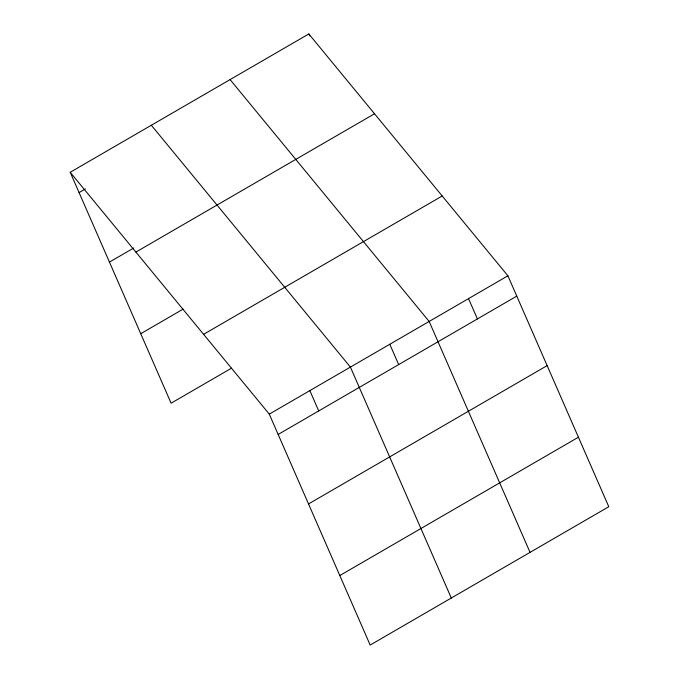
<?xml version="1.0" encoding="UTF-8"?>
<svg xmlns="http://www.w3.org/2000/svg" width="679" height="679" viewBox="0 0 679 679"><rect width="100%" height="100%" fill="white"/><g stroke="black" fill="none" stroke-linecap="round" stroke-linejoin="round"><path stroke-width="1.02" d="M70.209 172.279L308.826 33.95L507.9 275.801L608.791 506.721L370.174 645.05L269.283 414.131L70.209 172.279L171.1 403.199L231.497 368.188M79.087 192.59L85.393 188.932M109.455 262.094L133.788 247.988M135.902 252.087L374.519 113.758M140.731 333.703L183.101 309.14M203.59 334.323L442.207 195.985M269.283 414.131L507.9 275.801M278.161 434.441L516.778 296.112M308.521 503.945L547.138 365.616M339.806 575.546L578.423 437.217M230.088 79.596L429.153 321.447L530.044 552.366M151.341 125.25L350.415 367.093L451.297 598.021M468.527 298.624L477.405 318.935M308.826 33.95L309.675 35.885M389.788 344.27L398.658 364.581M309.845 390.612L318.723 410.922"/></g></svg>
